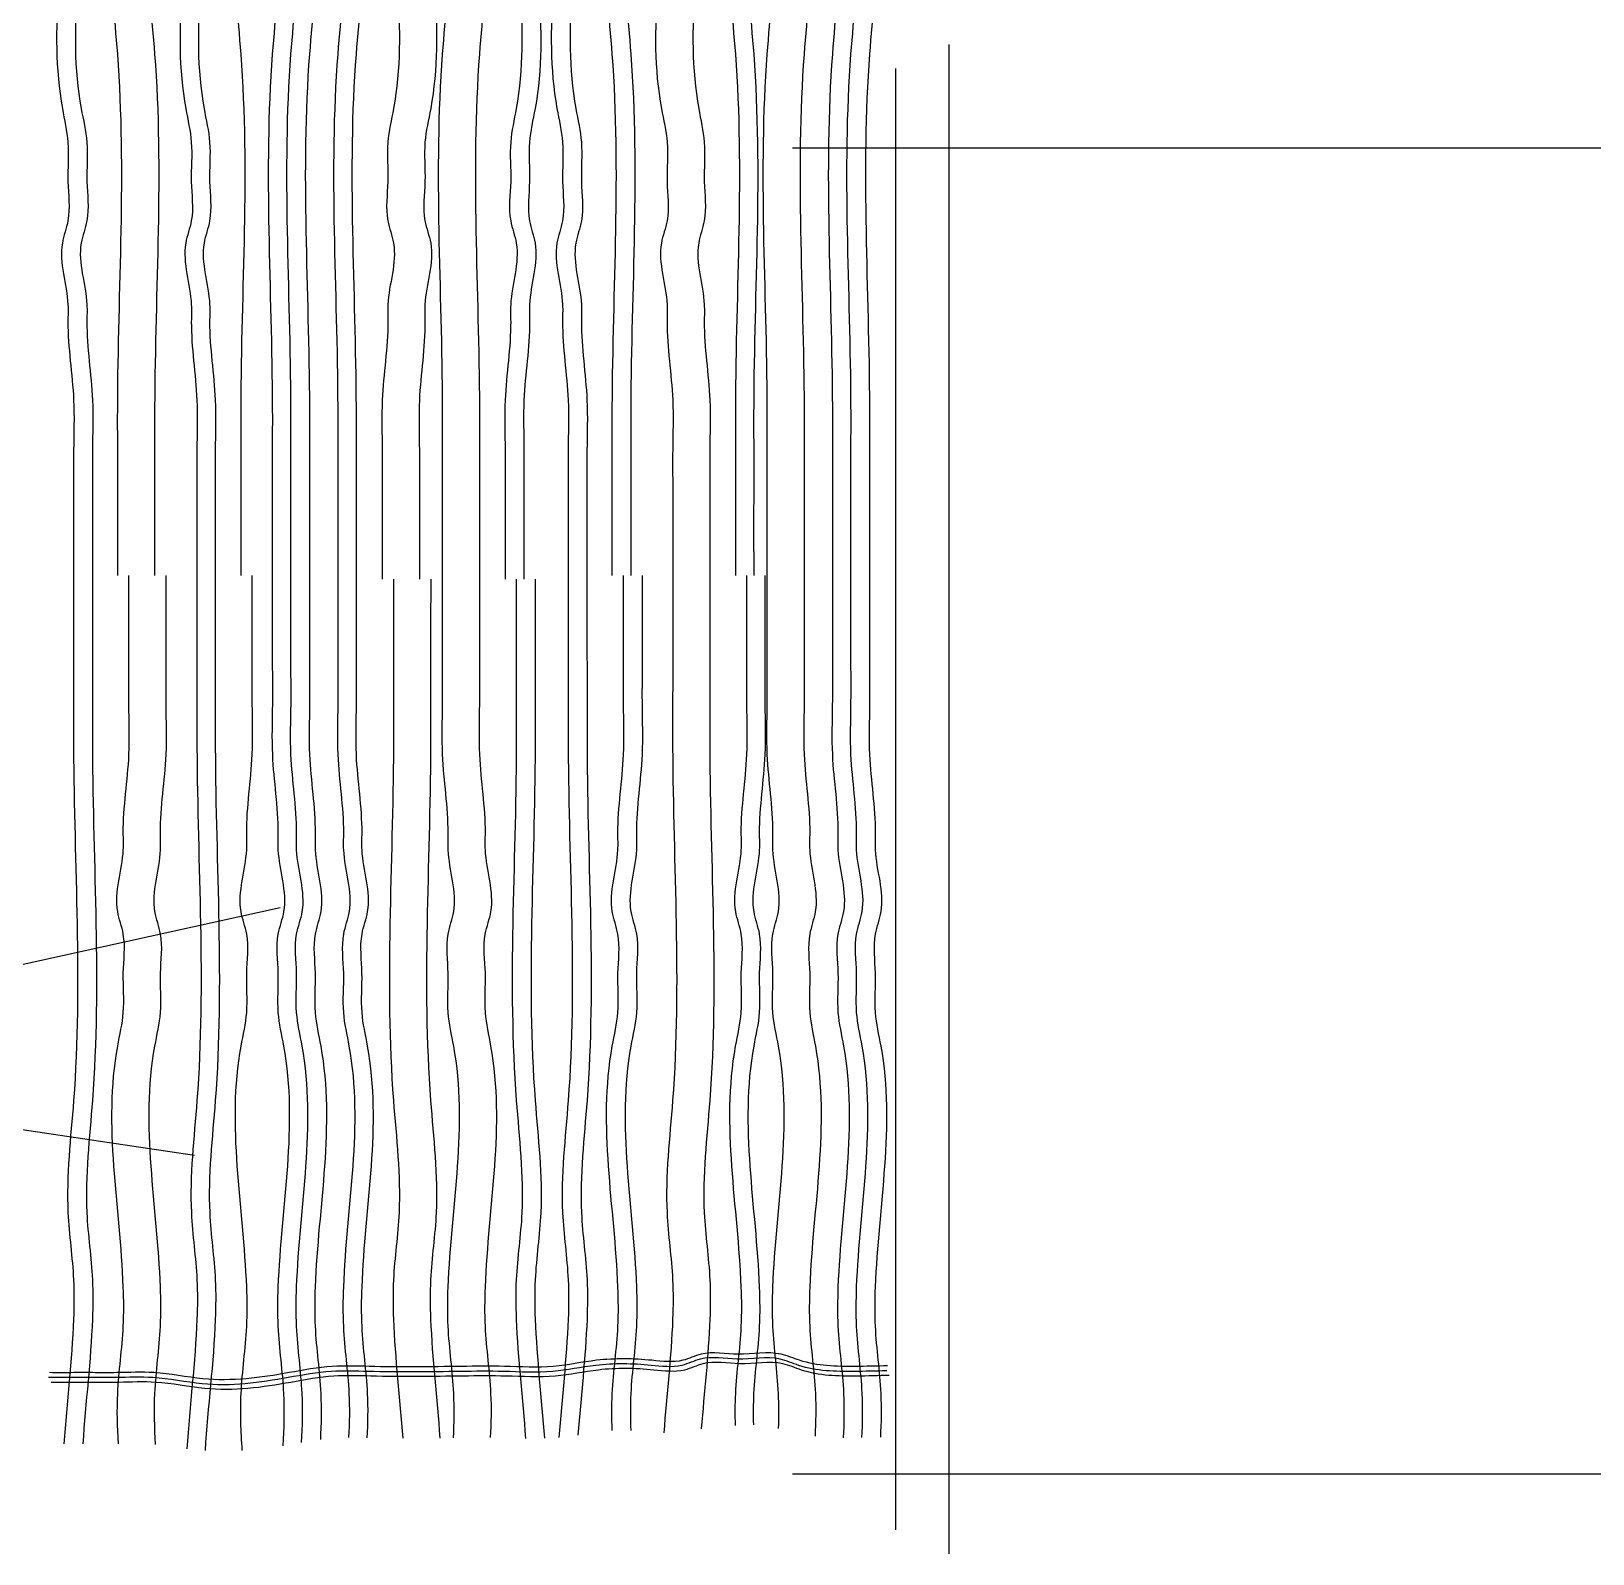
# Model space of a CAD drawing. Extents: x 2280 to 14192, y 1386 to 4696.
# Drawn here: x 3960.5 to 4078.2, y 2217.5 to 2332.3 of the extents above; entities that cross this region are included whole.
import ezdxf

# ---------------------------------------------------------------- set-up
doc = ezdxf.new("R2010")
doc.units = 0
doc.header["$LTSCALE"] = 35
doc.layers.get('0').update_dxf_attribs({"linetype": 'CONTINUOUS'})
for name, color, linetype in [('EQUIP_I', 13, 'CONTINUOUS'), ('ESPEC', 2, 'CONTINUOUS'), ('LINVISTA', 60, 'CONTINUOUS'), ('MOB', 1, 'CONTINUOUS'), ('MOBIL', 7, 'CONTINUOUS'), ('MOBIL_I', 13, 'CONTINUOUS'), ('UNIDADE', 4, 'CONTINUOUS')]:
    doc.layers.add(name, color=color, linetype=linetype)

# ---------------------------------------------------------------- blocks, each defined once
blk = doc.blocks.new('A$C0D6C2121')
at = {"layer": 'MOBIL'}
for points in [[(5.22, 65.99), (5.22, 72.33), (5.22, 76.14), (5.22, 78.67), (5.22, 105.29), (4.8, 113.75), (5.22, 118.82), (5.22, 121.78), (4.8, 139.95), (5.22, 142.48), (5.22, 145.44), (5.22, 148.4), (4.8, 150.09), (5.22, 154.74), (5.22, 156), (5.65, 161.92), (5.65, 165.72), (5.65, 167.84), (5.65, 169.95), (5.65, 172.06), (5.65, 172.91), (5.65, 174.18), (5.65, 175.44)], [(8.03, 65.99), (8.03, 72.33), (8.03, 76.14), (8.03, 78.67), (8.03, 105.29), (7.6, 113.75), (8.03, 118.82), (8.03, 121.78), (7.6, 139.95), (8.03, 142.48), (8.03, 145.44), (8.03, 148.4), (7.6, 150.09), (8.03, 154.74), (8.03, 156), (8.45, 161.92), (8.45, 165.72), (8.45, 167.84), (8.45, 169.95), (8.45, 172.06), (8.45, 172.91), (8.45, 174.18), (8.45, 175.44)], [(14.52, 65.99), (14.52, 72.33), (14.52, 76.14), (14.52, 78.67), (14.52, 105.29), (14.1, 113.75), (14.52, 118.82), (14.52, 121.78), (14.1, 139.95), (14.52, 142.48), (14.52, 145.44), (14.52, 148.4), (14.1, 150.09), (14.52, 154.74), (14.52, 156), (14.94, 161.92), (14.94, 165.72), (14.94, 167.84), (14.94, 169.95), (14.94, 172.06), (14.94, 172.91), (14.94, 174.18), (14.94, 175.44)], [(16.9, 65.99), (16.9, 72.33), (16.9, 76.14), (16.9, 78.67), (16.9, 105.29), (17.32, 113.75), (16.9, 118.82), (16.9, 121.78), (17.32, 139.95), (16.9, 142.48), (16.9, 145.44), (16.9, 148.4), (17.32, 150.09), (16.9, 154.74), (16.9, 156), (16.48, 161.92), (16.48, 165.72), (16.48, 167.84), (16.48, 169.95), (16.48, 172.06), (16.48, 172.91), (16.48, 174.18), (16.48, 175.44)], [(18.28, 65.99), (18.28, 72.33), (18.28, 76.14), (18.28, 78.67), (18.28, 105.29), (18.7, 113.75), (18.28, 118.82), (18.28, 121.78), (18.7, 139.95), (18.28, 142.48), (18.28, 145.44), (18.28, 148.4), (18.7, 150.09), (18.28, 154.74), (18.28, 156), (17.86, 161.92), (17.86, 165.72), (17.86, 167.84), (17.86, 169.95), (17.86, 172.06), (17.86, 172.91), (17.86, 174.18), (17.86, 175.44)], [(19.7, 65.99), (19.7, 72.33), (19.7, 76.14), (19.7, 78.67), (19.7, 105.29), (20.13, 113.75), (19.7, 118.82), (19.7, 121.78), (20.13, 139.95), (19.7, 142.48), (19.7, 145.44), (19.7, 148.4), (20.13, 150.09), (19.7, 154.74), (19.7, 156), (19.28, 161.92), (19.28, 165.72), (19.28, 167.84), (19.28, 169.95), (19.28, 172.06), (19.28, 172.91), (19.28, 174.18), (19.28, 175.44)], [(21.83, 65.99), (21.83, 72.33), (21.83, 76.14), (21.83, 78.67), (21.83, 105.29), (22.26, 113.75), (21.83, 118.82), (21.83, 121.78), (22.26, 139.95), (21.83, 142.48), (21.83, 145.44), (21.83, 148.4), (22.26, 150.09), (21.83, 154.74), (21.83, 156), (21.41, 161.92), (21.41, 165.72), (21.41, 167.84), (21.41, 169.95), (21.41, 172.06), (21.41, 172.91), (21.41, 174.18), (21.41, 175.44)], [(23.21, 65.99), (23.21, 72.33), (23.21, 76.14), (23.21, 78.67), (23.21, 105.29), (23.64, 113.75), (23.21, 118.82), (23.21, 121.78), (23.64, 139.95), (23.21, 142.48), (23.21, 145.44), (23.21, 148.4), (23.64, 150.09), (23.21, 154.74), (23.21, 156), (22.79, 161.92), (22.79, 165.72), (22.79, 167.84), (22.79, 169.95), (22.79, 172.06), (22.79, 172.91), (22.79, 174.18), (22.79, 175.44)], [(29.71, 65.99), (29.71, 72.33), (29.71, 76.14), (29.71, 78.67), (29.71, 105.29), (30.13, 113.75), (29.71, 118.82), (29.71, 121.78), (30.13, 139.95), (29.71, 142.48), (29.71, 145.44), (29.71, 148.4), (30.13, 150.09), (29.71, 154.74), (29.71, 156), (29.29, 161.92), (29.29, 165.72), (29.29, 167.84), (29.29, 169.95), (29.29, 172.06), (29.29, 172.91), (29.29, 174.18), (29.29, 175.44)], [(32.51, 65.99), (32.51, 72.33), (32.51, 76.14), (32.51, 78.67), (32.51, 105.29), (32.93, 113.75), (32.51, 118.82), (32.51, 121.78), (32.93, 139.95), (32.51, 142.48), (32.51, 145.44), (32.51, 148.4), (32.93, 150.09), (32.51, 154.74), (32.51, 156), (32.09, 161.92), (32.09, 165.72), (32.09, 167.84), (32.09, 169.95), (32.09, 172.06), (32.09, 172.91), (32.09, 174.18), (32.09, 175.44)], [(42.5, 65.99), (42.5, 72.33), (42.5, 76.14), (42.5, 78.67), (42.5, 105.29), (42.08, 113.75), (42.5, 118.82), (42.5, 121.78), (42.08, 139.95), (42.5, 142.48), (42.5, 145.44), (42.5, 148.4), (42.08, 150.09), (42.5, 154.74), (42.5, 156), (42.92, 161.92), (42.92, 165.72), (42.92, 167.84), (42.92, 169.95), (42.92, 172.06), (42.92, 172.91), (42.92, 174.18), (42.92, 175.44)], [(43.92, 65.99), (43.92, 72.33), (43.92, 76.14), (43.92, 78.67), (43.92, 105.29), (43.5, 113.75), (43.92, 118.82), (43.92, 121.78), (43.5, 139.95), (43.92, 142.48), (43.92, 145.44), (43.92, 148.4), (43.5, 150.09), (43.92, 154.74), (43.92, 156), (44.34, 161.92), (44.34, 165.72), (44.34, 167.84), (44.34, 169.95), (44.34, 172.06), (44.34, 172.91), (44.34, 174.18), (44.34, 175.44)], [(51.8, 65.99), (51.8, 72.33), (51.8, 76.14), (51.8, 78.67), (51.8, 105.29), (51.38, 113.75), (51.8, 118.82), (51.8, 121.78), (51.38, 139.95), (51.8, 142.48), (51.8, 145.44), (51.8, 148.4), (51.38, 150.09), (51.8, 154.74), (51.8, 156), (52.22, 161.92), (52.22, 165.72), (52.22, 167.84), (52.22, 169.95), (52.22, 172.06), (52.22, 172.91), (52.22, 174.18), (52.22, 175.44)], [(53.18, 65.99), (53.18, 72.33), (53.18, 76.14), (53.18, 78.67), (53.18, 105.29), (52.76, 113.75), (53.18, 118.82), (53.18, 121.78), (52.76, 139.95), (53.18, 142.48), (53.18, 145.44), (53.18, 148.4), (52.76, 150.09), (53.18, 154.74), (53.18, 156), (53.6, 161.92), (53.6, 165.72), (53.6, 167.84), (53.6, 169.95), (53.6, 172.06), (53.6, 172.91), (53.6, 174.18), (53.6, 175.44)], [(54.18, 65.99), (54.18, 72.33), (54.18, 76.14), (54.18, 78.67), (54.18, 105.29), (54.6, 113.75), (54.18, 118.82), (54.18, 121.78), (54.6, 139.95), (54.18, 142.48), (54.18, 145.44), (54.18, 148.4), (54.6, 150.09), (54.18, 154.74), (54.18, 156), (53.76, 161.92), (53.76, 165.72), (53.76, 167.84), (53.76, 169.95), (53.76, 172.06), (53.76, 172.91), (53.76, 174.18), (53.76, 175.44)], [(56.98, 65.99), (56.98, 72.33), (56.98, 76.14), (56.98, 78.67), (56.98, 105.29), (57.4, 113.75), (56.98, 118.82), (56.98, 121.78), (57.4, 139.95), (56.98, 142.48), (56.98, 145.44), (56.98, 148.4), (57.4, 150.09), (56.98, 154.74), (56.98, 156), (56.56, 161.92), (56.56, 165.72), (56.56, 167.84), (56.56, 169.95), (56.56, 172.06), (56.56, 172.91), (56.56, 174.18), (56.56, 175.44)], [(59.11, 65.99), (59.11, 72.33), (59.11, 76.14), (59.11, 78.67), (59.11, 105.29), (59.53, 113.75), (59.11, 118.82), (59.11, 121.78), (59.53, 139.95), (59.11, 142.48), (59.11, 145.44), (59.11, 148.4), (59.53, 150.09), (59.11, 154.74), (59.11, 156), (58.69, 161.92), (58.69, 165.72), (58.69, 167.84), (58.69, 169.95), (58.69, 172.06), (58.69, 172.91), (58.69, 174.18), (58.69, 175.44)], [(60.49, 65.99), (60.49, 72.33), (60.49, 76.14), (60.49, 78.67), (60.49, 105.29), (60.91, 113.75), (60.49, 118.82), (60.49, 121.78), (60.91, 139.95), (60.49, 142.48), (60.49, 145.44), (60.49, 148.4), (60.91, 150.09), (60.49, 154.74), (60.49, 156), (60.07, 161.92), (60.07, 165.72), (60.07, 167.84), (60.07, 169.95), (60.07, 172.06), (60.07, 172.91), (60.07, 174.18), (60.07, 175.44)], [(61.91, 65.99), (61.91, 72.33), (61.91, 76.14), (61.91, 78.67), (61.91, 105.29), (62.33, 113.75), (61.91, 118.82), (61.91, 121.78), (62.33, 139.95), (61.91, 142.48), (61.91, 145.44), (61.91, 148.4), (62.33, 150.09), (61.91, 154.74), (61.91, 156), (61.49, 161.92), (61.49, 165.72), (61.49, 167.84), (61.49, 169.95), (61.49, 172.06), (61.49, 172.91), (61.49, 174.18), (61.49, 175.44)], [(1.47, 175.14), (1.47, 168.8), (1.47, 165), (1.47, 162.46), (1.47, 135.84), (1.05, 127.39), (1.47, 122.32), (1.47, 119.36), (1.05, 101.19), (1.47, 98.65), (1.47, 95.69), (1.47, 92.73), (1.05, 91.04), (1.47, 86.4), (1.47, 85.13), (1.9, 79.21), (1.9, 75.41), (1.9, 73.3), (1.9, 71.18), (1.9, 69.07), (1.9, 68.22), (1.9, 66.96), (1.9, 65.69)], [(2.9, 175.14), (2.9, 168.8), (2.9, 165), (2.9, 162.46), (2.9, 135.84), (2.47, 127.39), (2.9, 122.32), (2.9, 119.36), (2.47, 101.19), (2.9, 98.65), (2.9, 95.69), (2.9, 92.73), (2.47, 91.04), (2.9, 86.4), (2.9, 85.13), (3.32, 79.21), (3.32, 75.41), (3.32, 73.3), (3.32, 71.18), (3.32, 69.07), (3.32, 68.22), (3.32, 66.96), (3.32, 65.69)], [(10.77, 175.14), (10.77, 168.8), (10.77, 165), (10.77, 162.46), (10.77, 135.84), (10.35, 127.39), (10.77, 122.32), (10.77, 119.36), (10.35, 101.19), (10.77, 98.65), (10.77, 95.69), (10.77, 92.73), (10.35, 91.04), (10.77, 86.4), (10.77, 85.13), (11.19, 79.21), (11.19, 75.41), (11.19, 73.3), (11.19, 71.18), (11.19, 69.07), (11.19, 68.22), (11.19, 66.96), (11.19, 65.69)], [(12.15, 175.14), (12.15, 168.8), (12.15, 165), (12.15, 162.46), (12.15, 135.84), (11.73, 127.39), (12.15, 122.32), (12.15, 119.36), (11.73, 101.19), (12.15, 98.65), (12.15, 95.69), (12.15, 92.73), (11.73, 91.04), (12.15, 86.4), (12.15, 85.13), (12.57, 79.21), (12.57, 75.41), (12.57, 73.3), (12.57, 71.18), (12.57, 69.07), (12.57, 68.22), (12.57, 66.96), (12.57, 65.69)], [(25.58, 175.14), (25.58, 168.8), (25.58, 165), (25.58, 162.46), (25.58, 135.84), (26.01, 127.39), (25.58, 122.32), (25.58, 119.36), (26.01, 101.19), (25.58, 98.65), (25.58, 95.69), (25.58, 92.73), (26.01, 91.04), (25.58, 86.4), (25.58, 85.13), (25.16, 79.21), (25.16, 75.41), (25.16, 73.3), (25.16, 71.18), (25.16, 69.07), (25.16, 68.22), (25.16, 66.96), (25.16, 65.69)], [(28.38, 175.14), (28.38, 168.8), (28.38, 165), (28.38, 162.46), (28.38, 135.84), (28.81, 127.39), (28.38, 122.32), (28.38, 119.36), (28.81, 101.19), (28.38, 98.65), (28.38, 95.69), (28.38, 92.73), (28.81, 91.04), (28.38, 86.4), (28.38, 85.13), (27.96, 79.21), (27.96, 75.41), (27.96, 73.3), (27.96, 71.18), (27.96, 69.07), (27.96, 68.22), (27.96, 66.96), (27.96, 65.69)], [(34.84, 175.14), (34.84, 168.8), (34.84, 165), (34.84, 162.46), (34.84, 135.84), (35.26, 127.39), (34.84, 122.32), (34.84, 119.36), (35.26, 101.19), (34.84, 98.65), (34.84, 95.69), (34.84, 92.73), (35.26, 91.04), (34.84, 86.4), (34.84, 85.13), (34.42, 79.21), (34.42, 75.41), (34.42, 73.3), (34.42, 71.18), (34.42, 69.07), (34.42, 68.22), (34.42, 66.96), (34.42, 65.69)], [(36.26, 175.14), (36.26, 168.8), (36.26, 165), (36.26, 162.46), (36.26, 135.84), (36.68, 127.39), (36.26, 122.32), (36.26, 119.36), (36.68, 101.19), (36.26, 98.65), (36.26, 95.69), (36.26, 92.73), (36.68, 91.04), (36.26, 86.4), (36.26, 85.13), (35.84, 79.21), (35.84, 75.41), (35.84, 73.3), (35.84, 71.18), (35.84, 69.07), (35.84, 68.22), (35.84, 66.96), (35.84, 65.69)], [(38.75, 175.14), (38.75, 168.8), (38.75, 165), (38.75, 162.46), (38.75, 135.84), (38.33, 127.39), (38.75, 122.32), (38.75, 119.36), (38.33, 101.19), (38.75, 98.65), (38.75, 95.69), (38.75, 92.73), (38.33, 91.04), (38.75, 86.4), (38.75, 85.13), (39.17, 79.21), (39.17, 75.41), (39.17, 73.3), (39.17, 71.18), (39.17, 69.07), (39.17, 68.22), (39.17, 66.96), (39.17, 65.69)], [(40.17, 175.14), (40.17, 168.8), (40.17, 165), (40.17, 162.46), (40.17, 135.84), (39.75, 127.39), (40.17, 122.32), (40.17, 119.36), (39.75, 101.19), (40.17, 98.65), (40.17, 95.69), (40.17, 92.73), (39.75, 91.04), (40.17, 86.4), (40.17, 85.13), (40.59, 79.21), (40.59, 75.41), (40.59, 73.3), (40.59, 71.18), (40.59, 69.07), (40.59, 68.22), (40.59, 66.96), (40.59, 65.69)], [(46.63, 175.14), (46.63, 168.8), (46.63, 165), (46.63, 162.46), (46.63, 135.84), (46.2, 127.39), (46.63, 122.32), (46.63, 119.36), (46.2, 101.19), (46.63, 98.65), (46.63, 95.69), (46.63, 92.73), (46.2, 91.04), (46.63, 86.4), (46.63, 85.13), (47.05, 79.21), (47.05, 75.41), (47.05, 73.3), (47.05, 71.18), (47.05, 69.07), (47.05, 68.22), (47.05, 66.96), (47.05, 65.69)], [(49.43, 175.14), (49.43, 168.8), (49.43, 165), (49.43, 162.46), (49.43, 135.84), (49.01, 127.39), (49.43, 122.32), (49.43, 119.36), (49.01, 101.19), (49.43, 98.65), (49.43, 95.69), (49.43, 92.73), (49.01, 91.04), (49.43, 86.4), (49.43, 85.13), (49.85, 79.21), (49.85, 75.41), (49.85, 73.3), (49.85, 71.18), (49.85, 69.07), (49.85, 68.22), (49.85, 66.96), (49.85, 65.69)], [(63.18, 6.01), (60.72, 5.96), (56.55, 6.42), (55.16, 6.89), (51.92, 6.89), (49.13, 6.89), (47.74, 6.42), (45.43, 6.42), (41.25, 6.42), (38.01, 5.96), (34.3, 5.96), (31.06, 5.96), (24.1, 5.96), (21.32, 5.96), (18.08, 5.5), (14.83, 5.03), (11.59, 5.03), (7.88, 5.5), (5.1, 5.5), (3.24, 5.5), (1.85, 5.5), (0, 5.5)], [(63.24, 6.38), (60.79, 6.34), (56.62, 6.8), (55.23, 7.26), (51.98, 7.26), (49.2, 7.26), (47.81, 6.8), (45.49, 6.8), (41.32, 6.8), (38.08, 6.34), (34.37, 6.34), (31.12, 6.34), (24.17, 6.34), (21.39, 6.34), (18.14, 5.87), (14.9, 5.41), (11.65, 5.41), (7.95, 5.87), (5.16, 5.87), (3.31, 5.87), (1.92, 5.87), (0.07, 5.87)], [(63.37, 5.66), (60.92, 5.61), (56.75, 6.07), (55.36, 6.54), (52.11, 6.54), (49.33, 6.54), (47.94, 6.07), (45.62, 6.07), (41.45, 6.07), (38.21, 5.61), (34.5, 5.61), (31.26, 5.61), (24.3, 5.61), (21.52, 5.61), (18.28, 5.14), (15.03, 4.68), (11.79, 4.68), (8.08, 5.14), (5.3, 5.14), (3.44, 5.14), (2.05, 5.14), (0.2, 5.14)]]:
    blk.add_spline(points, degree=3, dxfattribs=at)
for points, knots in [([(5.28, 0.5), (5.2, 1.77), (5.11, 4.72), (5.71, 8.65), (5.62, 17.4), (3.95, 25.39), (5.81, 33.15), (5.52, 35.98), (5.91, 38.57), (4.73, 41.56), (5.73, 44.16), (5.56, 48.11), (6.2, 51.76), (6.05, 55.71), (6.07, 58.39), (6.07, 60.5), (6.07, 62.19), (6.07, 63.6), (6.07, 64.73), (6.07, 65.57), (6.07, 65.99)], [43.958274, 43.958274, 43.958274, 43.958274, 47.763095, 52.851698, 55.809825, 73.986054, 76.556489, 79.514598, 82.472725, 84.214982, 88.882589, 90.15036, 96.081634, 99.884948, 101.997888, 104.110828, 106.223786, 107.068955, 108.336726, 109.604497, 109.604497, 109.604497, 109.604497]), ([(8.08, 0.46), (8, 1.74), (7.91, 4.71), (8.51, 8.65), (8.42, 17.4), (6.76, 25.39), (8.61, 33.15), (8.32, 35.98), (8.72, 38.57), (7.54, 41.56), (8.54, 44.16), (8.36, 48.11), (9, 51.76), (8.86, 55.71), (8.87, 58.39), (8.87, 60.5), (8.87, 62.19), (8.87, 63.6), (8.87, 64.73), (8.87, 65.57), (8.87, 65.99)], [43.918226, 43.918226, 43.918226, 43.918226, 47.763095, 52.851698, 55.809825, 73.986054, 76.556489, 79.514598, 82.472725, 84.214982, 88.882589, 90.15036, 96.081634, 99.884948, 101.997888, 104.110828, 106.223786, 107.068955, 108.336726, 109.604497, 109.604497, 109.604497, 109.604497]), ([(14.61, 0), (14.51, 1.44), (14.39, 4.56), (15.01, 8.65), (14.92, 17.4), (13.25, 25.39), (15.11, 33.15), (14.82, 35.98), (15.21, 38.57), (14.03, 41.56), (15.03, 44.16), (14.86, 48.11), (15.49, 51.76), (15.35, 55.71), (15.37, 58.39), (15.36, 60.5), (15.36, 62.19), (15.36, 63.6), (15.36, 64.73), (15.36, 65.57), (15.36, 65.99)], [43.461673, 43.461673, 43.461673, 43.461673, 47.763095, 52.851698, 55.809825, 73.986054, 76.556489, 79.514598, 82.472725, 84.214982, 88.882589, 90.15036, 96.081634, 99.884948, 101.997888, 104.110828, 106.223786, 107.068955, 108.336726, 109.604497, 109.604497, 109.604497, 109.604497]), ([(17.69, 0.36), (17.77, 1.67), (17.86, 4.68), (17.26, 8.65), (17.35, 17.4), (19.02, 25.39), (17.16, 33.15), (17.45, 35.98), (17.06, 38.57), (18.24, 41.56), (17.24, 44.16), (17.41, 48.11), (16.77, 51.76), (16.92, 55.71), (16.9, 58.39), (16.9, 60.5), (16.9, 62.19), (16.9, 63.6), (16.9, 64.73), (16.9, 65.57), (16.9, 65.99)], [43.817544, 43.817544, 43.817544, 43.817544, 47.763095, 52.851698, 55.809825, 73.986054, 76.556489, 79.514598, 82.472725, 84.214982, 88.882589, 90.15036, 96.081634, 99.884948, 101.997888, 104.110828, 106.223786, 107.068955, 108.336726, 109.604497, 109.604497, 109.604497, 109.604497]), ([(19.08, 0.6), (19.15, 1.83), (19.23, 4.76), (18.64, 8.65), (18.73, 17.4), (20.4, 25.39), (18.54, 33.15), (18.83, 35.98), (18.44, 38.57), (19.62, 41.56), (18.62, 44.16), (18.79, 48.11), (18.15, 51.76), (18.3, 55.71), (18.28, 58.39), (18.28, 60.5), (18.28, 62.19), (18.28, 63.6), (18.28, 64.73), (18.28, 65.57), (18.28, 65.99)], [44.055884, 44.055884, 44.055884, 44.055884, 47.763095, 52.851698, 55.809825, 73.986054, 76.556489, 79.514598, 82.472725, 84.214982, 88.882589, 90.15036, 96.081634, 99.884948, 101.997888, 104.110828, 106.223786, 107.068955, 108.336726, 109.604497, 109.604497, 109.604497, 109.604497]), ([(20.52, 0.84), (20.58, 1.99), (20.64, 4.84), (20.06, 8.65), (20.15, 17.4), (21.82, 25.39), (19.96, 33.15), (20.25, 35.98), (19.86, 38.57), (21.04, 41.56), (20.04, 44.16), (20.21, 48.11), (19.57, 51.76), (19.72, 55.71), (19.7, 58.39), (19.71, 60.5), (19.7, 62.19), (19.7, 63.6), (19.7, 64.73), (19.7, 65.57), (19.7, 65.99)], [44.301083, 44.301083, 44.301083, 44.301083, 47.763095, 52.851698, 55.809825, 73.986054, 76.556489, 79.514598, 82.472725, 84.214982, 88.882589, 90.15036, 96.081634, 99.884948, 101.997888, 104.110828, 106.223786, 107.068955, 108.336726, 109.604497, 109.604497, 109.604497, 109.604497]), ([(22.65, 0.99), (22.71, 2.09), (22.76, 4.89), (22.19, 8.65), (22.28, 17.4), (23.95, 25.39), (22.09, 33.15), (22.38, 35.98), (21.99, 38.57), (23.17, 41.56), (22.17, 44.16), (22.34, 48.11), (21.7, 51.76), (21.85, 55.71), (21.83, 58.39), (21.83, 60.5), (21.83, 62.19), (21.83, 63.6), (21.83, 64.73), (21.83, 65.57), (21.83, 65.99)], [44.451734, 44.451734, 44.451734, 44.451734, 47.763095, 52.851698, 55.809825, 73.986054, 76.556489, 79.514598, 82.472725, 84.214982, 88.882589, 90.15036, 96.081634, 99.884948, 101.997888, 104.110828, 106.223786, 107.068955, 108.336726, 109.604497, 109.604497, 109.604497, 109.604497]), ([(24.03, 0.96), (24.09, 2.07), (24.14, 4.88), (23.57, 8.65), (23.66, 17.4), (25.33, 25.39), (23.47, 33.15), (23.76, 35.98), (23.37, 38.57), (24.55, 41.56), (23.55, 44.16), (23.72, 48.11), (23.08, 51.76), (23.23, 55.71), (23.21, 58.39), (23.21, 60.5), (23.21, 62.19), (23.21, 63.6), (23.21, 64.73), (23.21, 65.57), (23.21, 65.99)], [44.420931, 44.420931, 44.420931, 44.420931, 47.763095, 52.851698, 55.809825, 73.986054, 76.556489, 79.514598, 82.472725, 84.214982, 88.882589, 90.15036, 96.081634, 99.884948, 101.997888, 104.110828, 106.223786, 107.068955, 108.336726, 109.604497, 109.604497, 109.604497, 109.604497]), ([(30.53, 0.95), (30.58, 2.07), (30.64, 4.88), (30.06, 8.65), (30.16, 17.4), (31.82, 25.39), (29.96, 33.15), (30.26, 35.98), (29.86, 38.57), (31.04, 41.56), (30.04, 44.16), (30.21, 48.11), (29.58, 51.76), (29.72, 55.71), (29.71, 58.39), (29.71, 60.5), (29.71, 62.19), (29.71, 63.6), (29.71, 64.73), (29.71, 65.57), (29.71, 65.99)], [44.413974, 44.413974, 44.413974, 44.413974, 47.763095, 52.851698, 55.809825, 73.986054, 76.556489, 79.514598, 82.472725, 84.214982, 88.882589, 90.15036, 96.081634, 99.884948, 101.997888, 104.110828, 106.223786, 107.068955, 108.336726, 109.604497, 109.604497, 109.604497, 109.604497]), ([(33.33, 0.97), (33.39, 2.08), (33.44, 4.88), (32.87, 8.65), (32.96, 17.4), (34.62, 25.39), (32.77, 33.15), (33.06, 35.98), (32.66, 38.57), (33.84, 41.56), (32.84, 44.16), (33.02, 48.11), (32.38, 51.76), (32.52, 55.71), (32.51, 58.39), (32.51, 60.5), (32.51, 62.19), (32.51, 63.6), (32.51, 64.73), (32.51, 65.57), (32.51, 65.99)], [44.434266, 44.434266, 44.434266, 44.434266, 47.763095, 52.851698, 55.809825, 73.986054, 76.556489, 79.514598, 82.472725, 84.214982, 88.882589, 90.15036, 96.081634, 99.884948, 101.997888, 104.110828, 106.223786, 107.068955, 108.336726, 109.604497, 109.604497, 109.604497, 109.604497]), ([(42.5, 1.52), (42.46, 2.44), (42.44, 5.06), (42.99, 8.65), (42.9, 17.4), (41.23, 25.39), (43.09, 33.15), (42.8, 35.98), (43.19, 38.57), (42.01, 41.56), (43.01, 44.16), (42.84, 48.11), (43.48, 51.76), (43.33, 55.71), (43.35, 58.39), (43.34, 60.5), (43.35, 62.19), (43.35, 63.6), (43.35, 64.73), (43.35, 65.57), (43.35, 65.99)], [44.976554, 44.976554, 44.976554, 44.976554, 47.763095, 52.851698, 55.809825, 73.986054, 76.556489, 79.514598, 82.472725, 84.214982, 88.882589, 90.15036, 96.081634, 99.884948, 101.997888, 104.110828, 106.223786, 107.068955, 108.336726, 109.604497, 109.604497, 109.604497, 109.604497]), ([(43.92, 1.52), (43.88, 2.45), (43.86, 5.06), (44.41, 8.65), (44.32, 17.4), (42.65, 25.39), (44.51, 33.15), (44.22, 35.98), (44.61, 38.57), (43.43, 41.56), (44.43, 44.16), (44.26, 48.11), (44.9, 51.76), (44.75, 55.71), (44.77, 58.39), (44.77, 60.5), (44.77, 62.19), (44.77, 63.6), (44.77, 64.73), (44.77, 65.57), (44.77, 65.99)], [44.981269, 44.981269, 44.981269, 44.981269, 47.763095, 52.851698, 55.809825, 73.986054, 76.556489, 79.514598, 82.472725, 84.214982, 88.882589, 90.15036, 96.081634, 99.884948, 101.997888, 104.110828, 106.223786, 107.068955, 108.336726, 109.604497, 109.604497, 109.604497, 109.604497]), ([(51.78, 1.89), (51.76, 2.69), (51.76, 5.19), (52.29, 8.65), (52.19, 17.4), (50.53, 25.39), (52.38, 33.15), (52.09, 35.98), (52.49, 38.57), (51.31, 41.56), (52.31, 44.16), (52.14, 48.11), (52.77, 51.76), (52.63, 55.71), (52.64, 58.39), (52.64, 60.5), (52.64, 62.19), (52.64, 63.6), (52.64, 64.73), (52.64, 65.57), (52.64, 65.99)], [45.351787, 45.351787, 45.351787, 45.351787, 47.763095, 52.851698, 55.809825, 73.986054, 76.556489, 79.514598, 82.472725, 84.214982, 88.882589, 90.15036, 96.081634, 99.884948, 101.997888, 104.110828, 106.223786, 107.068955, 108.336726, 109.604497, 109.604497, 109.604497, 109.604497]), ([(53.16, 1.93), (53.14, 2.72), (53.14, 5.2), (53.67, 8.65), (53.57, 17.4), (51.91, 25.39), (53.77, 33.15), (53.47, 35.98), (53.87, 38.57), (52.69, 41.56), (53.69, 44.16), (53.52, 48.11), (54.15, 51.76), (54.01, 55.71), (54.02, 58.39), (54.02, 60.5), (54.02, 62.19), (54.02, 63.6), (54.02, 64.73), (54.02, 65.57), (54.02, 65.99)], [45.39344, 45.39344, 45.39344, 45.39344, 47.763095, 52.851698, 55.809825, 73.986054, 76.556489, 79.514598, 82.472725, 84.214982, 88.882589, 90.15036, 96.081634, 99.884948, 101.997888, 104.110828, 106.223786, 107.068955, 108.336726, 109.604497, 109.604497, 109.604497, 109.604497]), ([(55.03, 1.66), (55.06, 2.54), (55.07, 5.11), (54.54, 8.65), (54.63, 17.4), (56.29, 25.39), (54.44, 33.15), (54.73, 35.98), (54.33, 38.57), (55.51, 41.56), (54.51, 44.16), (54.69, 48.11), (54.05, 51.76), (54.19, 55.71), (54.18, 58.39), (54.18, 60.5), (54.18, 62.19), (54.18, 63.6), (54.18, 64.73), (54.18, 65.57), (54.18, 65.99)], [45.122918, 45.122918, 45.122918, 45.122918, 47.763095, 52.851698, 55.809825, 73.986054, 76.556489, 79.514598, 82.472725, 84.214982, 88.882589, 90.15036, 96.081634, 99.884948, 101.997888, 104.110828, 106.223786, 107.068955, 108.336726, 109.604497, 109.604497, 109.604497, 109.604497]), ([(57.81, 1.08), (57.86, 2.15), (57.91, 4.92), (57.34, 8.65), (57.43, 17.4), (59.1, 25.39), (57.24, 33.15), (57.53, 35.98), (57.14, 38.57), (58.31, 41.56), (57.31, 44.16), (57.49, 48.11), (56.85, 51.76), (57, 55.71), (56.98, 58.39), (56.98, 60.5), (56.98, 62.19), (56.98, 63.6), (56.98, 64.73), (56.98, 65.57), (56.98, 65.99)], [44.538622, 44.538622, 44.538622, 44.538622, 47.763095, 52.851698, 55.809825, 73.986054, 76.556489, 79.514598, 82.472725, 84.214982, 88.882589, 90.15036, 96.081634, 99.884948, 101.997888, 104.110828, 106.223786, 107.068955, 108.336726, 109.604497, 109.604497, 109.604497, 109.604497]), ([(59.93, 0.96), (59.99, 2.07), (60.04, 4.88), (59.47, 8.65), (59.56, 17.4), (61.22, 25.39), (59.37, 33.15), (59.66, 35.98), (59.26, 38.57), (60.44, 41.56), (59.44, 44.16), (59.62, 48.11), (58.98, 51.76), (59.12, 55.71), (59.11, 58.39), (59.11, 60.5), (59.11, 62.19), (59.11, 63.6), (59.11, 64.73), (59.11, 65.57), (59.11, 65.99)], [44.421236, 44.421236, 44.421236, 44.421236, 47.763095, 52.851698, 55.809825, 73.986054, 76.556489, 79.514598, 82.472725, 84.214982, 88.882589, 90.15036, 96.081634, 99.884948, 101.997888, 104.110828, 106.223786, 107.068955, 108.336726, 109.604497, 109.604497, 109.604497, 109.604497]), ([(61.31, 0.97), (61.37, 2.08), (61.42, 4.88), (60.85, 8.65), (60.94, 17.4), (62.6, 25.39), (60.75, 33.15), (61.04, 35.98), (60.64, 38.57), (61.82, 41.56), (60.82, 44.16), (61, 48.11), (60.36, 51.76), (60.5, 55.71), (60.49, 58.39), (60.49, 60.5), (60.49, 62.19), (60.49, 63.6), (60.49, 64.73), (60.49, 65.57), (60.49, 65.99)], [44.426941, 44.426941, 44.426941, 44.426941, 47.763095, 52.851698, 55.809825, 73.986054, 76.556489, 79.514598, 82.472725, 84.214982, 88.882589, 90.15036, 96.081634, 99.884948, 101.997888, 104.110828, 106.223786, 107.068955, 108.336726, 109.604497, 109.604497, 109.604497, 109.604497]), ([(62.73, 1), (62.79, 2.1), (62.84, 4.89), (62.27, 8.65), (62.36, 17.4), (64.03, 25.39), (62.17, 33.15), (62.46, 35.98), (62.07, 38.57), (63.25, 41.56), (62.25, 44.16), (62.42, 48.11), (61.78, 51.76), (61.93, 55.71), (61.91, 58.39), (61.91, 60.5), (61.91, 62.19), (61.91, 63.6), (61.91, 64.73), (61.91, 65.57), (61.91, 65.99)], [44.456556, 44.456556, 44.456556, 44.456556, 47.763095, 52.851698, 55.809825, 73.986054, 76.556489, 79.514598, 82.472725, 84.214982, 88.882589, 90.15036, 96.081634, 99.884948, 101.997888, 104.110828, 106.223786, 107.068955, 108.336726, 109.604497, 109.604497, 109.604497, 109.604497]), ([(1.9, 65.69), (1.9, 63.58), (1.9, 60.2), (1.9, 55.97), (1.87, 44.98), (2.77, 32.44), (1.13, 19.05), (1.96, 13.58), (1.9, 7.77), (1.38, 3.63), (1.17, 0.5)], [0, 0, 0, 0, 6.338838, 10.142134, 12.677677, 39.300783, 47.763095, 52.851698, 55.809825, 65.186759, 65.186759, 65.186759, 65.186759]), ([(3.32, 65.69), (3.32, 63.58), (3.32, 60.2), (3.32, 55.97), (3.29, 44.98), (4.19, 32.44), (2.55, 19.05), (3.38, 13.58), (3.32, 7.77), (2.8, 3.63), (2.59, 0.5)], [0, 0, 0, 0, 6.338838, 10.142134, 12.677677, 39.300783, 47.763095, 52.851698, 55.809825, 65.185647, 65.185647, 65.185647, 65.185647]), ([(11.19, 65.69), (11.19, 63.58), (11.19, 60.2), (11.2, 55.97), (11.17, 44.98), (12.07, 32.44), (10.43, 19.05), (11.26, 13.58), (11.2, 7.65), (10.64, 3.38), (10.44, 0.13)], [0, 0, 0, 0, 6.338838, 10.142134, 12.677677, 39.300783, 47.763095, 52.851698, 55.809825, 65.552935, 65.552935, 65.552935, 65.552935]), ([(12.57, 65.69), (12.57, 63.58), (12.57, 60.2), (12.58, 55.97), (12.55, 44.98), (13.45, 32.44), (11.81, 19.05), (12.64, 13.58), (12.58, 7.6), (12.01, 3.3), (11.81, 0)], [0, 0, 0, 0, 6.338838, 10.142134, 12.677677, 39.300783, 47.763095, 52.851698, 55.809825, 65.681678, 65.681678, 65.681678, 65.681678]), ([(26.01, 65.69), (26.01, 63.58), (26.01, 60.2), (26, 55.97), (26.03, 44.98), (25.13, 32.44), (26.77, 19.05), (25.94, 13.58), (26, 7.91), (26.49, 3.92), (26.7, 0.93)], [0, 0, 0, 0, 6.338838, 10.142134, 12.677677, 39.300783, 47.763095, 52.851698, 55.809825, 64.75578, 64.75578, 64.75578, 64.75578]), ([(28.81, 65.69), (28.81, 63.58), (28.81, 60.2), (28.8, 55.97), (28.83, 44.98), (27.93, 32.44), (29.57, 19.05), (28.74, 13.58), (28.8, 7.92), (29.29, 3.93), (29.5, 0.94)], [0, 0, 0, 0, 6.338838, 10.142134, 12.677677, 39.300783, 47.763095, 52.851698, 55.809825, 64.741601, 64.741601, 64.741601, 64.741601]), ([(35.26, 65.69), (35.26, 63.58), (35.26, 60.2), (35.26, 55.97), (35.29, 44.98), (34.39, 32.44), (36.03, 19.05), (35.19, 13.58), (35.25, 7.91), (35.74, 3.91), (35.96, 0.91)], [0, 0, 0, 0, 6.338838, 10.142134, 12.677677, 39.300783, 47.763095, 52.851698, 55.809825, 64.772493, 64.772493, 64.772493, 64.772493]), ([(36.68, 65.69), (36.68, 63.58), (36.68, 60.2), (36.68, 55.97), (36.71, 44.98), (35.81, 32.44), (37.45, 19.05), (36.62, 13.58), (36.68, 7.91), (37.17, 3.91), (37.38, 0.92)], [0, 0, 0, 0, 6.338838, 10.142134, 12.677677, 39.300783, 47.763095, 52.851698, 55.809825, 64.766948, 64.766948, 64.766948, 64.766948]), ([(39.17, 65.69), (39.17, 63.58), (39.17, 60.2), (39.18, 55.97), (39.15, 44.98), (40.05, 32.44), (38.41, 19.05), (39.24, 13.58), (39.18, 7.93), (38.69, 3.95), (38.48, 0.98)], [0, 0, 0, 0, 6.338838, 10.142134, 12.677677, 39.300783, 47.763095, 52.851698, 55.809825, 64.701534, 64.701534, 64.701534, 64.701534]), ([(40.59, 65.69), (40.59, 63.58), (40.59, 60.2), (40.6, 55.97), (40.57, 44.98), (41.47, 32.44), (39.83, 19.05), (40.66, 13.58), (40.6, 7.99), (40.13, 4.08), (39.91, 1.16)], [0, 0, 0, 0, 6.338838, 10.142134, 12.677677, 39.300783, 47.763095, 52.851698, 55.809825, 64.52193, 64.52193, 64.52193, 64.52193]), ([(47.05, 65.69), (47.05, 63.58), (47.05, 60.2), (47.05, 55.97), (47.02, 44.98), (47.92, 32.44), (46.28, 19.05), (47.11, 13.58), (47.06, 8.05), (46.6, 4.19), (46.38, 1.33)], [0, 0, 0, 0, 6.338838, 10.142134, 12.677677, 39.300783, 47.763095, 52.851698, 55.809825, 64.353302, 64.353302, 64.353302, 64.353302]), ([(49.85, 65.69), (49.85, 63.58), (49.85, 60.2), (49.85, 55.97), (49.82, 44.98), (50.72, 32.44), (49.08, 19.05), (49.92, 13.58), (49.86, 8.15), (49.42, 4.39), (49.21, 1.64)], [0, 0, 0, 0, 6.338838, 10.142134, 12.677677, 39.300783, 47.763095, 52.851698, 55.809825, 64.04595, 64.04595, 64.04595, 64.04595])]:
    blk.add_open_spline(points, degree=3, knots=knots, dxfattribs=at)
blk = doc.blocks.new('TV-PORT')
at = {"layer": 'MOB'}
for p, q in [((-0.05, 0.25), (0.25, 0.25)), ((-0.05, -0.25), (-0.05, 0.25)), ((0.0407, 0.181), (0.4916, 0.2545)), ((0.1, -0.25), (0.1, 0.25)), ((0.25, -0.25), (0.25, 0.25)), ((-0.05, 0.2152), (-0.125, 0.1719)), ((0.0392, 0.1765), (0.5584, 0.0689)), ((-0.125, -0.1719), (-0.125, 0.1719)), ((-0.125, 0.1573), (-0.05, 0.1573)), ((-0.125, 0.1373), (-0.05, 0.1373)), ((-0.125, 0.1173), (-0.05, 0.1173)), ((-0.125, 0.099), (-0.25, 0.0802)), ((-0.125, 0.0973), (-0.05, 0.0973)), ((-0.25, -0.0802), (-0.25, 0.0802)), ((-0.125, 0.0773), (-0.05, 0.0773)), ((-0.125, 0.0573), (-0.05, 0.0573)), ((0.0066, -0.0581), (0.0066, 0.0565)), ((0.0066, 0.0565), (0.0561, 0.0565)), ((0.0561, 0.0565), (0.0561, -0.0581)), ((-0.125, -0.0573), (-0.05, -0.0573)), ((0.0561, -0.0581), (0.0066, -0.0581)), ((-0.125, -0.099), (-0.25, -0.0802)), ((-0.125, -0.0773), (-0.05, -0.0773)), ((-0.125, -0.0973), (-0.05, -0.0973)), ((-0.125, -0.1173), (-0.05, -0.1173)), ((-0.125, -0.1373), (-0.05, -0.1373)), ((-0.125, -0.1573), (-0.05, -0.1573)), ((-0.05, -0.2152), (-0.125, -0.1719)), ((-0.05, -0.25), (0.25, -0.25))]:
    blk.add_line(p, q, dxfattribs=at)
blk.add_circle((0.039, 0.1793), 0.0102, dxfattribs=at)
blk.add_arc((-1.0199, 0), 1.2861, 350.9067, 9.0933, dxfattribs=at)
blk = doc.blocks.new('A$C6CC62935')
at = {"layer": 'UNIDADE', "xscale": 100.138401981294, "yscale": 100.138401981294, "zscale": 100.138401981294, "rotation": 180}
blk.add_blockref('TV-PORT', (55.92, 25.49), dxfattribs=at)
blk = doc.blocks.new('A$C6753373E')
at = {"layer": 'ESPEC', "ltscale": 0.35, "rotation": 359.2235957968574}
blk.add_blockref('A$C6CC62935', (-0.25, 0.37), dxfattribs=at)
blk = doc.blocks.new('A$C1B535066')
at = {"color": 0}
for p, q in [((6, 213.8), (6, 0)), ((106, 0), (106, 212)), ((1.8, 7.8), (112, 7.8))]:
    blk.add_line(p, q, dxfattribs=at)
at = {"layer": 'MOBIL_I'}
blk.add_line((0, 11.8), (113.8, 11.8), dxfattribs=at)
blk = doc.blocks.new('A$C01DD0687')
at = {"layer": 'MOBIL_I', "ltscale": 0.35, "xscale": -1, "rotation": 90}
blk.add_blockref('A$C1B535066', (215.73, 292.4), dxfattribs=at)

msp = doc.modelspace()

# ---------------------------------------------------------------- block references
at = {"layer": 'EQUIP_I'}
msp.add_blockref('A$C0D6C2121', (3961.817, 2225.309), dxfattribs=at)
at = {"layer": 'LINVISTA', "rotation": 180}
msp.add_blockref('A$C01DD0687', (4233.628, 2509.925), dxfattribs=at)
at = {"layer": 'LINVISTA', "xscale": -1}
msp.add_blockref('A$C6753373E', (3979.276, 2247.3), dxfattribs=at)

doc.saveas('drawing.dxf')
